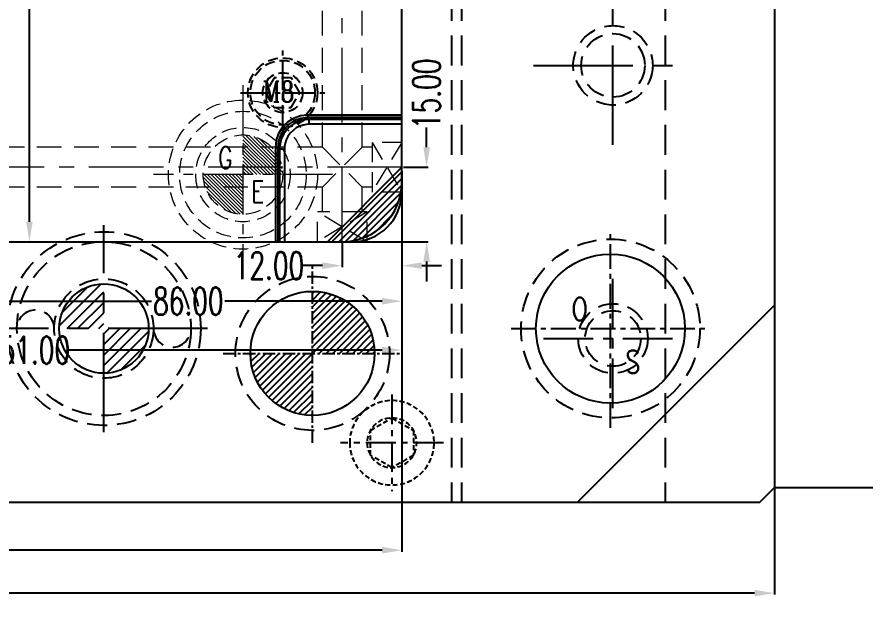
# Model space of a CAD drawing. Header units: millimetres. Extents: x 35888 to 37096, y -21952 to -21097.
# Drawn here: x 36504.4 to 36675.2, y -21569.2 to -21449.6 of the extents above; entities that cross this region are included whole.
import ezdxf

# ---------------------------------------------------------------- set-up
doc = ezdxf.new("R2010")
doc.units = ezdxf.units.MM
doc.header["$LTSCALE"] = 8
for name, pattern in [('CENTER', [2, 1.25, -0.25, 0.25, -0.25]), ('CENTER2', [1.125, 0.75, -0.125, 0.125, -0.125]), ('HIDDEN', [0.375, 0.25, -0.125]), ('HIDDEN2', [0.1875, 0.125, -0.0625])]:
    doc.linetypes.add(name, pattern=pattern)
doc.layers.get('DEFPOINTS').update_dxf_attribs({"color": 6})
for name, color, linetype in [('Cav-cor', 30, 'Continuous'), ('cen', 1, 'CENTER'), ('GE', 183, 'Continuous'), ('ha', 8, 'Continuous'), ('hidden', 4, 'HIDDEN'), ('m', 144, 'HIDDEN2'), ('PIN', 5, 'Continuous'), ('SCREW', 52, 'HIDDEN'), ('SPRING', 142, 'Continuous')]:
    doc.layers.add(name, color=color, linetype=linetype)
doc.layers.add('dim', color=3, linetype='Continuous', lineweight=15)
doc.layers.add('WR', color=122, linetype='HIDDEN', lineweight=18)
doc.styles.add('ROMANC', font='RomanC.ttf', dxfattribs={"width": 0.8, "height": 7})
doc.styles.add('ROMANS', font='ROMANS.shx', dxfattribs={"height": 5, "bigfont": 'chineset.shx'})
doc.styles.get("Standard").update_dxf_attribs({"font": 'txt.shx', "width": 0.67, "bigfont": 'chineset.shx'})
doc.dimstyles.new('ISO-25', dxfattribs={"dimtxt": 5.5, "dimasz": 4, "dimexe": 0.3, "dimexo": 0.3, "dimtad": 0, "dimzin": 1, "dimdsep": 46, "dimtxsty": 'Standard', "dimcen": 0, "dimclrd": 3, "dimclre": 3, "dimclrt": 7, "dimazin": 0, "dimtfac": 1, "dimtofl": 0, "dimtmove": 0, "dimatfit": 0, "dimfxl": 0, "dimarcsym": 0})

# ---------------------------------------------------------------- blocks, each defined once
blk = doc.blocks.new('10')
at = {"layer": 'cen', "ltscale": 0.6}
for p, q in [((0, 9.76), (0, -9.76)), ((-10.35, 0), (10.35, 0))]:
    blk.add_line(p, q, dxfattribs=at)
at = {"layer": 'm'}
blk.add_lwpolyline([(0, 5), (-4.33, 2.5), (-4.33, -2.5), (0, -5), (4.33, -2.5), (4.33, 2.5)], close=True, dxfattribs=at)
for radius in [8.5, 5]:
    blk.add_circle((0, 0), radius, dxfattribs=at)
blk = doc.blocks.new('*D27227')
at = {"layer": 'DEFPOINTS', "color": 0}
for p in [(36306.95, -21544.37), (36656.95, -21544.37), (36656.95, -21565.64)]:
    blk.add_point(p, dxfattribs=at)
at = {"layer": 'dim', "color": 3, "lineweight": -2}
for p, q in [((36306.95, -21544.67), (36306.95, -21565.94)), ((36656.95, -21544.67), (36656.95, -21565.94)), ((36310.95, -21565.64), (36473.03, -21565.64)), ((36652.95, -21565.64), (36490.86, -21565.64))]:
    blk.add_line(p, q, dxfattribs=at)
at = {"layer": 'dim', "color": 3}
for points in [[(36310.95, -21564.97), (36310.95, -21566.3), (36306.95, -21565.64)], [(36652.95, -21566.3), (36652.95, -21564.97), (36656.95, -21565.64)]]:
    blk.add_solid(points, dxfattribs=at)
at = {"layer": 'dim', "color": 7, "insert": (36481.95, -21565.64), "char_height": 5.5, "attachment_point": 5}
blk.add_mtext('350.00', dxfattribs=at)
blk = doc.blocks.new('*D27251')
at = {"layer": 'DEFPOINTS', "color": 0}
for p in [(36381.95, -21480.37), (36581.95, -21480.37), (36581.95, -21557)]:
    blk.add_point(p, dxfattribs=at)
at = {"layer": 'dim', "color": 3, "lineweight": -2}
for p, q in [((36381.95, -21480.67), (36381.95, -21557.3)), ((36581.95, -21480.67), (36581.95, -21557.3)), ((36385.95, -21557), (36473.34, -21557)), ((36577.95, -21557), (36490.55, -21557))]:
    blk.add_line(p, q, dxfattribs=at)
at = {"layer": 'dim', "color": 3}
for points in [[(36385.95, -21556.33), (36385.95, -21557.67), (36381.95, -21557)], [(36577.95, -21557.67), (36577.95, -21556.33), (36581.95, -21557)]]:
    blk.add_solid(points, dxfattribs=at)
at = {"layer": 'dim', "color": 7, "insert": (36481.95, -21557), "char_height": 5.5, "attachment_point": 5}
blk.add_mtext('200.00', dxfattribs=at)
blk = doc.blocks.new('20160811.194653')
at = {"layer": 'PIN', "linetype": 'Continuous'}
h = blk.add_hatch(dxfattribs=at)
h.set_pattern_fill('ANSI31', color=256, scale=12, angle=180, style=0)
h.set_pattern_definition([(225, (35469.6073, -21920.9058), (1.06066017, -1.06066017), [])])
h.paths.add_polyline_path([(0, 0), (0, -9, 0.414214), (9, 0)])
h.paths.add_polyline_path([(-9, 0), (0, 0), (0, 9, 0.414214)])
blk.add_circle((0, 0), 9, dxfattribs=at)
at = {"layer": 'SPRING', "linetype": 'CENTER', "ltscale": 2}
for p, q in [((0, -20.85), (0, 20.85)), ((20.85, 0), (-20.85, 0))]:
    blk.add_line(p, q, dxfattribs=at)
at = {"layer": 'SPRING', "linetype": 'HIDDEN', "ltscale": 2}
for radius in [19.5, 17.5, 10]:
    blk.add_circle((0, 0), radius, dxfattribs=at)
for centre, start, end in [((-13.75, 0), 0, 180), ((13.75, 0), 180, 0)]:
    blk.add_arc(centre, 3.75, start, end, dxfattribs=at)
blk = doc.blocks.new('20160811.195328')
at = {"layer": 'GE', "lineweight": 13}
h = blk.add_hatch(dxfattribs=at)
h.set_pattern_fill('ANSI31', color=256, scale=4, style=0)
h.set_pattern_definition([(315, (51939.914, -41562.31957), (-0.3535533906, -0.3535533906), [])])
h.paths.add_polyline_path([(0, 0), (0, -8, -0.414214), (-8, 0)])
h.paths.add_polyline_path([(0, 8, -0.414214), (8, 0), (0, 0)])
at = {"layer": 'GE', "linetype": 'CENTER', "lineweight": 13}
for p, q in [((0, 18), (0, -18)), ((18, 0), (-18, 0))]:
    blk.add_line(p, q, dxfattribs=at)
at = {"layer": 'GE', "linetype": 'HIDDEN2', "lineweight": 13, "ltscale": 3}
for radius in [15, 12.75, 9.5, 8]:
    blk.add_circle((0, 0), radius, dxfattribs=at)
at = {"layer": 'GE', "lineweight": 13, "style": 'ROMANS', "width": 0.75}
for s, p in [('G', (-5.03, 1.24)), ('E', (1.62, -5.58))]:
    blk.add_text(s, height=4.34, dxfattribs=at).set_placement(p)
blk = doc.blocks.new('20160824.190002')
at = {"layer": 'SCREW', "linetype": 'CENTER2'}
for p, q in [((0, -8.5), (0, 8.5)), ((-8.5, 0), (8.5, 0))]:
    blk.add_line(p, q, dxfattribs=at)
at = {"layer": 'SCREW'}
blk.add_lwpolyline([(-1.73, 3), (-3.46, 0), (-1.73, -3), (1.73, -3), (3.46, 0), (1.73, 3)], close=True, dxfattribs=at)
for radius in [7, 6.5, 4]:
    blk.add_circle((0, 0), radius, dxfattribs=at)
at = {"layer": 'dim', "style": 'ROMANC', "width": 0.8}
blk.add_text('M8', height=4.186, dxfattribs=at).set_placement((-4.07, -1.86))
blk = doc.blocks.new('*D29454')
at = {"layer": 'DEFPOINTS', "color": 0}
for p in [(36501.95, -21364.87), (36506.95, -21364.87), (36502.95, -21494.87)]:
    blk.add_point(p, dxfattribs=at)
at = {"layer": 'dim', "color": 3, "lineweight": -2}
for p, q in [((36502.25, -21364.87), (36507.25, -21364.87)), ((36506.95, -21368.87), (36506.95, -21417.65)), ((36506.95, -21490.87), (36506.95, -21434.26)), ((36503.25, -21494.87), (36507.25, -21494.87))]:
    blk.add_line(p, q, dxfattribs=at)
at = {"layer": 'dim', "color": 3}
for points in [[(36507.61, -21368.87), (36506.28, -21368.87), (36506.95, -21364.87)], [(36506.28, -21490.87), (36507.61, -21490.87), (36506.95, -21494.87)]]:
    blk.add_solid(points, dxfattribs=at)
at = {"layer": 'dim', "color": 7, "insert": (36506.95, -21425.95), "char_height": 5.5, "attachment_point": 5, "rotation": 90}
blk.add_mtext('130.00', dxfattribs=at)
blk = doc.blocks.new('*D29457')
at = {"layer": 'DEFPOINTS', "color": 0}
for p in [(36581.95, -21479.87), (36586.93, -21479.87), (36569.95, -21494.87)]:
    blk.add_point(p, dxfattribs=at)
at = {"layer": 'dim', "color": 3, "lineweight": -2}
for p, q in [((36586.93, -21475.87), (36586.93, -21471.87)), ((36582.25, -21479.87), (36587.23, -21479.87)), ((36570.25, -21494.87), (36587.23, -21494.87)), ((36586.93, -21498.87), (36586.93, -21502.87))]:
    blk.add_line(p, q, dxfattribs=at)
at = {"layer": 'dim', "color": 3}
for points in [[(36586.27, -21475.87), (36587.6, -21475.87), (36586.93, -21479.87)], [(36587.6, -21498.87), (36586.27, -21498.87), (36586.93, -21494.87)]]:
    blk.add_solid(points, dxfattribs=at)
at = {"layer": 'dim', "color": 7, "insert": (36586.93, -21465.1), "char_height": 5.5, "attachment_point": 5, "rotation": 90}
blk.add_mtext('15.00', dxfattribs=at)
blk = doc.blocks.new('*D29458')
at = {"layer": 'DEFPOINTS', "color": 0}
for p in [(36581.95, -21482.87), (36569.95, -21494.87), (36569.95, -21499.7)]:
    blk.add_point(p, dxfattribs=at)
at = {"layer": 'dim', "color": 3, "lineweight": -2}
for p, q in [((36581.95, -21483.17), (36581.95, -21500)), ((36569.95, -21495.17), (36569.95, -21500)), ((36565.95, -21499.7), (36561.95, -21499.7)), ((36585.95, -21499.7), (36589.95, -21499.7))]:
    blk.add_line(p, q, dxfattribs=at)
at = {"layer": 'dim', "color": 3}
for points in [[(36565.95, -21500.37), (36565.95, -21499.04), (36569.95, -21499.7)], [(36585.95, -21499.04), (36585.95, -21500.37), (36581.95, -21499.7)]]:
    blk.add_solid(points, dxfattribs=at)
at = {"layer": 'dim', "color": 7, "insert": (36555.18, -21499.7), "char_height": 5.5, "attachment_point": 5}
blk.add_mtext('12.00', dxfattribs=at)
blk = doc.blocks.new('*D29459')
at = {"layer": 'DEFPOINTS', "color": 0}
for p in [(36581.95, -21480.67), (36495.95, -21494.87), (36495.95, -21506.85)]:
    blk.add_point(p, dxfattribs=at)
at = {"layer": 'dim', "color": 3, "lineweight": -2}
for p, q in [((36581.95, -21480.97), (36581.95, -21507.15)), ((36495.95, -21495.17), (36495.95, -21507.15)), ((36499.95, -21506.85), (36531.56, -21506.85)), ((36577.95, -21506.85), (36546.33, -21506.85))]:
    blk.add_line(p, q, dxfattribs=at)
at = {"layer": 'dim', "color": 3}
for points in [[(36499.95, -21506.18), (36499.95, -21507.52), (36495.95, -21506.85)], [(36577.95, -21507.52), (36577.95, -21506.18), (36581.95, -21506.85)]]:
    blk.add_solid(points, dxfattribs=at)
at = {"layer": 'dim', "color": 7, "insert": (36538.95, -21506.85), "char_height": 5.5, "attachment_point": 5}
blk.add_mtext('86.00', dxfattribs=at)
blk = doc.blocks.new('*D29460')
at = {"layer": 'DEFPOINTS', "color": 0}
for p in [(36581.95, -21482.87), (36430.95, -21494.87), (36430.95, -21516.7)]:
    blk.add_point(p, dxfattribs=at)
at = {"layer": 'dim', "color": 3, "lineweight": -2}
for p, q in [((36581.95, -21483.17), (36581.95, -21517)), ((36430.95, -21495.17), (36430.95, -21517)), ((36434.95, -21516.7), (36498.45, -21516.7)), ((36577.95, -21516.7), (36514.44, -21516.7))]:
    blk.add_line(p, q, dxfattribs=at)
at = {"layer": 'dim', "color": 3}
for points in [[(36434.95, -21516.04), (36434.95, -21517.37), (36430.95, -21516.7)], [(36577.95, -21517.37), (36577.95, -21516.04), (36581.95, -21516.7)]]:
    blk.add_solid(points, dxfattribs=at)
at = {"layer": 'dim', "color": 7, "insert": (36506.45, -21516.7), "char_height": 5.5, "attachment_point": 5}
blk.add_mtext('151.00', dxfattribs=at)

msp = doc.modelspace()

# ---------------------------------------------------------------- hatches: boundary and pattern name
at = {"layer": 'Cav-cor'}
h = msp.add_hatch(dxfattribs=at)
h.set_pattern_fill('ANSI31', color=1, scale=0.3, style=0)
h.paths.add_polyline_path([(36569.945, -21494.87, 0.4142136), (36581.945, -21482.87), (36581.945, -21479.87), (36566.945, -21494.87)])
at = {"layer": 'ha'}
h = msp.add_hatch(dxfattribs=at)
h.set_pattern_fill('ANSI31', color=256, scale=0.3, style=0)
h.set_pattern_definition([(45, (36186.01285, -21581.4738), (-0.6735192, 0.6735192), [])])
h.paths.add_polyline_path([(36399.945, -21517.37), (36387.445, -21517.37, 0.4142136), (36399.945, -21529.87)])
h.paths.add_polyline_path([(36399.945, -21504.87), (36399.945, -21517.37), (36412.445, -21517.37, 0.4142136)])
h.paths.add_polyline_path([(36563.945, -21517.37), (36551.445, -21517.37, 0.4142136), (36563.945, -21529.87)])
h.paths.add_polyline_path([(36563.945, -21504.87), (36563.945, -21517.37), (36576.445, -21517.37, 0.4142136)])

# ---------------------------------------------------------------- linework, layer by layer
at = {"color": 8, "linetype": 'HIDDEN', "ltscale": 3}
for p, q in [((36591.945, -21147.37), (36591.945, -21547.37)), ((36593.945, -21147.37), (36593.945, -21547.37)), ((36634.945, -21147.37), (36634.945, -21547.37))]:
    msp.add_line(p, q, dxfattribs=at)
for p, q in [((36656.945, -21150.37), (36656.945, -21544.37)), ((36617.23, -21547.37), (36656.945, -21507.654)), ((36653.945, -21547.37), (36656.945, -21544.37)), ((36653.945, -21547.37), (36309.945, -21547.37))]:
    msp.add_line(p, q)
at = {"color": 8, "linetype": 'CENTER', "ltscale": 2}
for p, q in [((36624.445, -21475.37), (36624.445, -21443.37)), ((36608.445, -21459.37), (36640.445, -21459.37))]:
    msp.add_line(p, q, dxfattribs=at)
at = {"color": 8, "linetype": 'CENTER'}
for p, q in [((36624.445, -21528.37), (36624.445, -21500.37)), ((36610.445, -21514.37), (36638.445, -21514.37))]:
    msp.add_line(p, q, dxfattribs=at)
at = {"color": 8, "linetype": 'HIDDEN', "ltscale": 2}
for centre, radius in [((36624.445, -21459.37), 8), ((36624.445, -21459.37), 6.4), ((36624.445, -21514.37), 7), ((36624.445, -21514.37), 5.6)]:
    msp.add_circle(centre, radius, dxfattribs=at)
for centre, radius in [((36623.945, -21512.37), 15), ((36563.945, -21517.37), 12.5)]:
    msp.add_circle(centre, radius)
at = {"layer": 'Cav-cor', "color": 1}
for p, q in [((36581.945, -21484.87), (36581.945, -21209.87)), ((36581.945, -21469.395), (36562.962, -21469.395)), ((36562.962, -21469.395), (36562.962, -21469.895)), ((36581.945, -21469.895), (36562.962, -21469.895)), ((36563.307, -21470.239), (36562.962, -21469.895)), ((36581.945, -21470.239), (36563.307, -21470.239)), ((36563.307, -21471.238), (36563.307, -21470.239)), ((36581.945, -21471.238), (36563.307, -21471.238)), ((36556.471, -21475.886), (36556.97, -21475.886)), ((36556.471, -21475.886), (36556.471, -21494.87)), ((36557.315, -21476.231), (36556.97, -21475.886)), ((36556.97, -21475.886), (36556.97, -21494.87)), ((36558.314, -21476.231), (36557.315, -21476.231)), ((36557.315, -21476.231), (36557.315, -21494.87)), ((36558.314, -21476.231), (36558.314, -21494.87)), ((36566.945, -21494.87), (36581.945, -21479.87)), ((36391.945, -21494.87), (36571.945, -21494.87)), ((36656.945, -21544.37), (36693.188, -21544.37))]:
    msp.add_line(p, q, dxfattribs=at)
for points in [[(36562.962, -21469.395), (36561.513, -21469.559), (36560.139, -21470.04), (36558.913, -21470.811), (36557.89, -21471.833), (36557.117, -21473.061), (36556.634, -21474.438), (36556.471, -21475.886)], [(36562.962, -21469.895), (36561.619, -21470.046), (36560.352, -21470.491), (36559.222, -21471.203), (36558.28, -21472.144), (36557.568, -21473.274), (36557.122, -21474.543), (36556.97, -21475.886)], [(36563.307, -21470.239), (36562.614, -21470.28), (36561.837, -21470.423), (36561.004, -21470.7), (36560.172, -21471.125), (36559.391, -21471.696), (36558.705, -21472.394), (36558.149, -21473.182), (36557.741, -21474.013), (36557.481, -21474.831), (36557.351, -21475.576), (36557.315, -21476.231)], [(36563.307, -21471.238), (36562.73, -21471.271), (36562.081, -21471.39), (36561.388, -21471.621), (36560.694, -21471.975), (36560.043, -21472.451), (36559.471, -21473.032), (36559.008, -21473.689), (36558.668, -21474.382), (36558.452, -21475.064), (36558.343, -21475.685), (36558.314, -21476.231)]]:
    msp.add_lwpolyline(points, dxfattribs=at)
for centre, radius in [((36569.945, -21482.87), 12), ((36571.945, -21484.87), 10)]:
    msp.add_arc(centre, radius, 270, 0, dxfattribs=at)
at = {"layer": 'cen', "ltscale": 0.5}
for p, q in [((36623.945, -21532.37), (36623.945, -21492.37)), ((36603.945, -21512.37), (36643.945, -21512.37))]:
    msp.add_line(p, q, dxfattribs=at)
at = {"layer": 'cen', "ltscale": 0.25}
for p, q in [((36563.945, -21535.37), (36563.945, -21499.37)), ((36545.945, -21517.37), (36581.945, -21517.37))]:
    msp.add_line(p, q, dxfattribs=at)
at = {"layer": 'hidden', "ltscale": 2}
for centre, radius in [((36623.945, -21512.37), 18), ((36563.945, -21517.37), 15.5)]:
    msp.add_circle(centre, radius, dxfattribs=at)
at = {"layer": 'WR', "linetype": 'HIDDEN', "ltscale": 2.5}
for p, q in [((36565.945, -21475.87), (36565.945, -21364.37)), ((36573.945, -21475.87), (36573.945, -21364.37)), ((36565.945, -21475.87), (36501.945, -21475.87)), ((36565.945, -21475.87), (36573.945, -21483.87)), ((36573.945, -21475.87), (36565.945, -21483.87)), ((36575.945, -21475.87), (36573.945, -21475.87)), ((36565.945, -21483.87), (36501.945, -21483.87)), ((36565.945, -21488.87), (36565.945, -21483.87)), ((36573.945, -21488.87), (36573.945, -21483.87)), ((36575.945, -21483.87), (36573.945, -21483.87)), ((36574.945, -21488.87), (36564.945, -21488.87))]:
    msp.add_line(p, q, dxfattribs=at)
at = {"layer": 'WR', "linetype": 'CENTER', "ltscale": 1.5}
for p, q in [((36569.945, -21494.87), (36569.945, -21364.37)), ((36581.945, -21479.87), (36501.945, -21479.87))]:
    msp.add_line(p, q, dxfattribs=at)
at = {"layer": 'WR', "linetype": 'HIDDEN', "ltscale": 2}
for p, q in [((36575.945, -21474.87), (36575.945, -21484.87)), ((36575.945, -21474.87), (36581.945, -21484.87)), ((36581.945, -21474.87), (36575.945, -21484.87)), ((36581.945, -21474.87), (36575.945, -21474.87)), ((36581.945, -21474.87), (36581.945, -21484.87)), ((36581.945, -21484.87), (36575.945, -21484.87)), ((36574.945, -21488.87), (36564.945, -21494.87)), ((36574.945, -21494.87), (36564.945, -21488.87)), ((36564.945, -21494.87), (36564.945, -21488.87)), ((36574.945, -21494.87), (36574.945, -21488.87)), ((36574.945, -21494.87), (36564.945, -21494.87))]:
    msp.add_line(p, q, dxfattribs=at)

# ---------------------------------------------------------------- block references
at = {"layer": 'dim', "xscale": -1}
msp.add_blockref('10', (36579.945, -21535.37), dxfattribs=at)
at = {"layer": 'GE'}
msp.add_blockref('20160811.195328', (36549.945, -21481.37), dxfattribs=at)
at = {"layer": 'SCREW'}
msp.add_blockref('20160824.190002', (36557.945, -21464.87), dxfattribs=at)
at = {"layer": 'SPRING'}
msp.add_blockref('20160811.194653', (36521.945, -21512.37), dxfattribs=at)

# ---------------------------------------------------------------- texts
at = {"style": 'ROMANS', "width": 0.75}
for s, p in [('O', (36616.133, -21510.729)), ('S', (36626.976, -21521.357))]:
    msp.add_text(s, height=4.6, dxfattribs=at).set_placement(p)

# ---------------------------------------------------------------- dimensions: what is measured, and where the dimension line sits
at = {"layer": 'dim'}
dim = msp.add_linear_dim(base=(36506.945, -21364.87), p1=(36502.945, -21494.87), p2=(36501.945, -21364.87), angle=90, dimstyle='ISO-25', dxfattribs=at)
dim.commit()
dim.dimension.update_dxf_attribs({"geometry": '*D29454', "text_midpoint": (36506.945, -21425.955), "dimtype": 160})
dim = msp.add_linear_dim(base=(36586.932, -21479.87), p1=(36569.945, -21494.87), p2=(36581.945, -21479.87), angle=90, dimstyle='ISO-25', dxfattribs=at)
dim.commit()
dim.dimension.update_dxf_attribs({"geometry": '*D29457', "text_midpoint": (36586.932, -21465.103)})
for base, p1, p2, picture, middle in [((36581.945, -21557), (36381.945, -21480.37), (36581.945, -21480.37), '*D27251', (36481.945, -21557)), ((36495.945, -21506.85), (36581.945, -21480.67), (36495.945, -21494.87), '*D29459', (36538.945, -21506.85)), ((36430.945, -21516.702), (36581.945, -21482.87), (36430.945, -21494.87), '*D29460', (36506.445, -21516.702)), ((36569.945, -21499.705), (36581.945, -21482.87), (36569.945, -21494.87), '*D29458', (36555.179, -21499.705))]:
    dim = msp.add_linear_dim(base=base, p1=p1, p2=p2, dimstyle='ISO-25', dxfattribs=at)
    dim.commit()
    dim.dimension.update_dxf_attribs({"geometry": picture, "text_midpoint": middle})
dim = msp.add_linear_dim(base=(36656.945, -21565.638), p1=(36306.945, -21544.37), p2=(36656.945, -21544.37), dimstyle='ISO-25', dxfattribs=at)
dim.commit()
dim.dimension.update_dxf_attribs({"geometry": '*D27227', "text_midpoint": (36481.945, -21565.638), "dimtype": 160})

doc.saveas('drawing.dxf')
